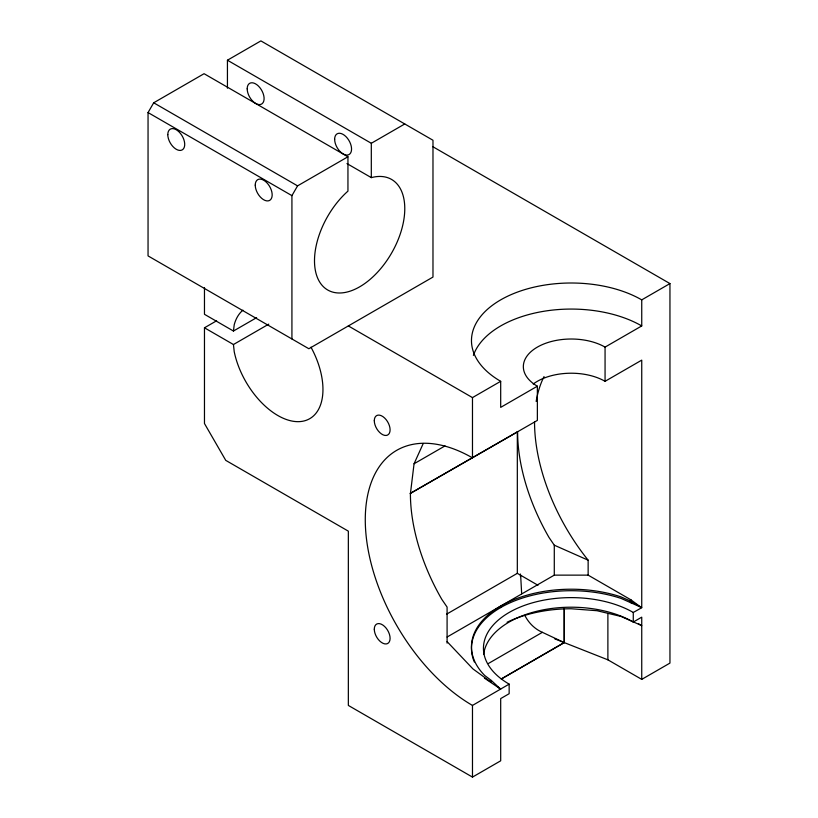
<?xml version="1.0" encoding="UTF-8"?>
<svg xmlns="http://www.w3.org/2000/svg" width="818" height="818" viewBox="0 0 818 818"><rect width="100%" height="100%" fill="white"/><g stroke="black" fill="none" stroke-linecap="round" stroke-linejoin="round"><path stroke-width="1.23" d="M491.373 682.038L491.383 680.515L484.839 675.596A99.745 57.587 0 0 1 500.688 606.077A99.745 57.587 0 0 1 621.087 596.925L629.615 600.709L641.741 607.713L633.275 612.457A87.771 50.675 0 0 0 509.154 612.457A87.771 50.675 0 0 0 509.154 684.124L509.154 693.705L500.688 698.592L500.688 760.812L472.477 777.1L348.345 705.433L348.345 531.158L225.748 460.37L204.469 423.53L204.469 327.793L216.606 320.789M204.469 287.517L204.469 314.306L233.447 331.034L234.224 324.736A63.835 36.851 60 0 1 242.936 310.186M423.243 443.479L414.061 463.765L410.411 493.694A151.606 87.526 60 0 0 441.812 599.359L447.088 607.079L447.088 643.132M227.435 60.215L260.891 40.9L432.978 140.256L432.978 277.067L308.846 348.734L148.048 255.901L148.048 112.567L153.692 102.792L204.071 73.702L347.947 156.77L347.947 191.126A63.835 36.851 -60 0 0 322.66 285.963A63.835 36.851 -60 0 0 396.607 243.273A63.835 36.851 -60 0 0 371.311 177.629L371.311 143.283L227.435 60.215L227.435 88.201M291.924 338.959L291.924 195.635L297.568 185.86L347.947 156.77M472.477 777.1L472.477 705.433L509.154 684.124M501.311 678.93L564.164 642.549L564.164 608.807M371.311 143.283L404.767 123.968M233.447 331.034L256.617 317.66M204.469 327.793L233.447 344.521L268.754 324.143M348.345 325.932L472.477 397.599L500.688 381.311A99.745 57.587 0 0 1 500.688 299.869A99.745 57.587 0 0 1 641.741 299.869L669.952 283.58L669.952 663.091L641.741 679.38L607.886 659.829L554.706 638.817M641.741 299.869L641.741 325.932L605.064 347.108A47.873 27.638 0 0 0 537.365 347.108A47.873 27.638 0 0 0 537.365 386.198L500.688 407.374L500.688 381.311M414.061 463.765L445.012 445.902M474.338 661.987A99.745 57.587 0 0 1 511.352 602.232A99.745 57.587 0 0 1 621.087 598.428L640.995 607.263L631.026 599.891L588.142 575.136L588.142 560.177L554.287 545.187L549.011 537.457A151.606 87.526 60 0 1 517.61 431.802L410.125 493.53L537.365 420.401L537.365 386.198M533.234 384.031A47.873 27.638 0 0 1 605.064 381.311L641.741 360.135L641.741 607.713M446.587 614.175L517.324 573.336L537.978 585.269M447.088 637.028L554.287 575.136L588.142 575.136M488.346 663.531L542.385 632.324L564.308 642.641L501.373 678.981M631.026 599.891L629.615 600.709L631.179 602.897M483.663 654.277A87.771 50.675 0 0 1 540.524 610.402A87.771 50.675 0 0 1 633.275 622.038L641.741 617.161L641.741 679.38M542.385 632.324C534.808 629.083 528.714 622.989 524.982 615.678M432.824 146.688L669.952 283.58M346.965 163.58L371.311 177.629M153.692 102.792L297.568 185.86M148.048 112.567L291.924 195.635M638.459 623.735L641.741 625.627L621.087 616.475L597.028 610.719L571.209 608.756A99.745 57.587 0 0 0 507.088 622.242M484.471 678.163L500.688 689.145M498.152 687.151L500.084 688.613L491.383 680.515L489.972 681.333L472.937 668.909L447.088 641.619M233.447 344.521L234.224 351.709A63.835 36.851 60 0 0 299.603 421.618A63.835 36.851 60 0 0 310.983 347.19M520.647 575.238L521.669 593.745M633.275 612.457L633.275 622.038M607.886 613.582L607.886 659.829M605.064 347.108L605.064 381.311M564.308 608.889L564.308 642.641M554.287 545.187L554.287 575.136M520.442 574.042L520.442 576.537M517.324 431.638L517.324 573.336M500.688 606.077L500.688 607.58M472.477 397.599L472.477 457.865A151.606 87.526 60 0 0 365.278 519.757A151.606 87.526 60 0 0 472.477 705.433M588.142 560.177A151.606 87.526 60 0 1 534.543 422.027M536.168 401.454A151.606 87.526 60 0 1 544.031 376.587M473.397 355.401A99.745 57.587 0 0 1 542.273 311.546A99.745 57.587 0 0 1 641.741 325.932M374.296 420.728A11.176 6.452 60 0 0 386.147 435.462A11.176 6.452 60 0 0 386.147 419.665A11.176 6.452 60 0 0 374.296 420.728M374.296 629.206A11.176 6.452 60 0 0 386.147 643.95A11.176 6.452 60 0 0 386.147 628.152A11.176 6.452 60 0 0 374.296 629.206M247.189 88.794A11.973 6.912 60 0 0 259.879 104.581A11.973 6.912 60 0 0 259.879 87.659A11.973 6.912 60 0 0 247.189 88.794M334.644 139.285A11.973 6.912 60 0 0 347.333 155.072A11.973 6.912 60 0 0 347.333 138.15A11.973 6.912 60 0 0 334.644 139.285M167.792 134.622A11.973 6.912 60 0 0 180.492 150.42A11.973 6.912 60 0 0 180.492 133.498A11.973 6.912 60 0 0 167.792 134.622M255.247 185.113A11.973 6.912 60 0 0 267.946 200.911A11.973 6.912 60 0 0 267.946 183.989A11.973 6.912 60 0 0 255.247 185.113"/></g></svg>
